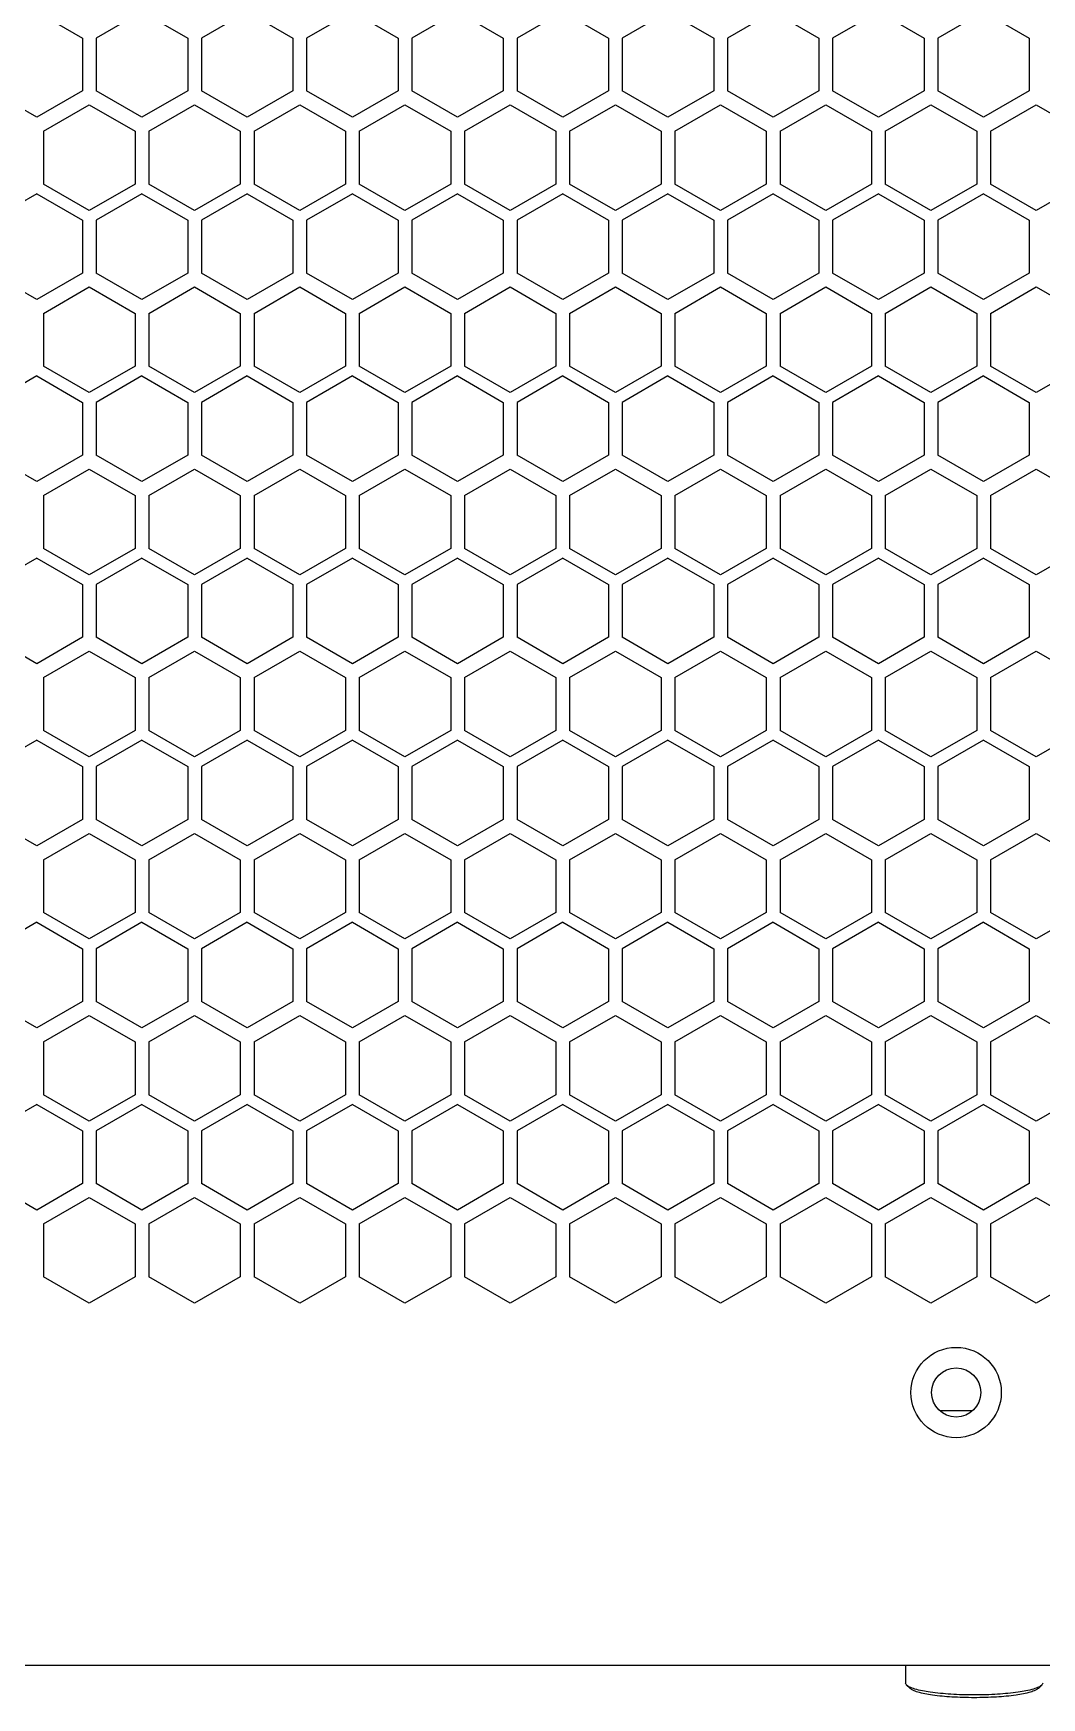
# Model space of a CAD drawing. Extents: x 61367 to 140945, y -1257 to 25588.
# Drawn here: x 94466 to 94554.2, y 15803.3 to 15948.9 of the extents above; entities that cross this region are included whole.
import ezdxf

# ---------------------------------------------------------------- set-up
doc = ezdxf.new("R2010")
doc.units = 0
doc.header["$MEASUREMENT"] = 0
doc.layers.get('0').update_dxf_attribs({"linetype": 'CONTINUOUS'})
for name, color, linetype in [('4215-0411-4-1_0', 7, 'CONTINUOUS'), ('4215-0412-2-1_0', 7, 'CONTINUOUS'), ('SONGBUTUO-M4-8_0', 7, 'CONTINUOUS')]:
    doc.layers.add(name, color=color, linetype=linetype)

# ---------------------------------------------------------------- blocks, each defined once
blk = doc.blocks.new('RYHTHYT')
at = {"layer": '4215-0411-4-1_0', "color": 7, "linetype": 'Continuous'}
blk.add_line((-33026.25, -67865.24), (-33029.07, -67865.24), dxfattribs=at)
at = {"layer": '4215-0412-2-1_0', "color": 7, "linetype": 'Continuous'}
for p, q in [((-33108.06, -67742.85), (-33104.06, -67745.16)), ((-33098.86, -67742.85), (-33102.86, -67745.16)), ((-33098.86, -67742.85), (-33094.86, -67745.16)), ((-33089.66, -67742.85), (-33093.66, -67745.16)), ((-33089.66, -67742.85), (-33085.66, -67745.16)), ((-33080.46, -67742.85), (-33084.46, -67745.16)), ((-33080.46, -67742.85), (-33076.46, -67745.16)), ((-33071.26, -67742.85), (-33075.26, -67745.16)), ((-33071.26, -67742.85), (-33067.26, -67745.16)), ((-33062.06, -67742.85), (-33066.06, -67745.16)), ((-33062.06, -67742.85), (-33058.06, -67745.16)), ((-33052.86, -67742.85), (-33056.86, -67745.16)), ((-33052.86, -67742.85), (-33048.86, -67745.16)), ((-33043.66, -67742.85), (-33047.66, -67745.16)), ((-33043.66, -67742.85), (-33039.66, -67745.16)), ((-33034.46, -67742.85), (-33038.46, -67745.16)), ((-33034.46, -67742.85), (-33030.46, -67745.16)), ((-33025.26, -67742.85), (-33029.26, -67745.16)), ((-33025.26, -67742.85), (-33021.26, -67745.16)), ((-33104.06, -67745.16), (-33104.06, -67749.78)), ((-33102.86, -67745.16), (-33102.86, -67749.78)), ((-33094.86, -67745.16), (-33094.86, -67749.78)), ((-33093.66, -67745.16), (-33093.66, -67749.78)), ((-33085.66, -67745.16), (-33085.66, -67749.78)), ((-33084.46, -67745.16), (-33084.46, -67749.78)), ((-33076.46, -67745.16), (-33076.46, -67749.78)), ((-33075.26, -67745.16), (-33075.26, -67749.78)), ((-33067.26, -67745.16), (-33067.26, -67749.78)), ((-33066.06, -67745.16), (-33066.06, -67749.78)), ((-33058.06, -67745.16), (-33058.06, -67749.78)), ((-33056.86, -67745.16), (-33056.86, -67749.78)), ((-33048.86, -67745.16), (-33048.86, -67749.78)), ((-33047.66, -67745.16), (-33047.66, -67749.78)), ((-33039.66, -67745.16), (-33039.66, -67749.78)), ((-33038.46, -67745.16), (-33038.46, -67749.78)), ((-33030.46, -67745.16), (-33030.46, -67749.78)), ((-33029.26, -67745.16), (-33029.26, -67749.78)), ((-33021.26, -67745.16), (-33021.26, -67749.78)), ((-33108.06, -67752.09), (-33112.06, -67749.78)), ((-33104.06, -67749.78), (-33108.06, -67752.09)), ((-33098.86, -67752.09), (-33102.86, -67749.78)), ((-33094.86, -67749.78), (-33098.86, -67752.09)), ((-33089.66, -67752.09), (-33093.66, -67749.78)), ((-33085.66, -67749.78), (-33089.66, -67752.09)), ((-33080.46, -67752.09), (-33084.46, -67749.78)), ((-33076.46, -67749.78), (-33080.46, -67752.09)), ((-33071.26, -67752.09), (-33075.26, -67749.78)), ((-33067.26, -67749.78), (-33071.26, -67752.09)), ((-33062.06, -67752.09), (-33066.06, -67749.78)), ((-33058.06, -67749.78), (-33062.06, -67752.09)), ((-33052.86, -67752.09), (-33056.86, -67749.78)), ((-33048.86, -67749.78), (-33052.86, -67752.09)), ((-33043.66, -67752.09), (-33047.66, -67749.78)), ((-33039.66, -67749.78), (-33043.66, -67752.09)), ((-33034.46, -67752.09), (-33038.46, -67749.78)), ((-33030.46, -67749.78), (-33034.46, -67752.09)), ((-33025.26, -67752.09), (-33029.26, -67749.78)), ((-33021.26, -67749.78), (-33025.26, -67752.09)), ((-33107.46, -67753.31), (-33103.46, -67751)), ((-33103.46, -67751), (-33099.46, -67753.31)), ((-33098.26, -67753.31), (-33094.26, -67751)), ((-33094.26, -67751), (-33090.26, -67753.31)), ((-33089.06, -67753.31), (-33085.06, -67751)), ((-33085.06, -67751), (-33081.06, -67753.31)), ((-33079.86, -67753.31), (-33075.86, -67751)), ((-33075.86, -67751), (-33071.86, -67753.31)), ((-33070.66, -67753.31), (-33066.66, -67751)), ((-33066.66, -67751), (-33062.66, -67753.31)), ((-33061.46, -67753.31), (-33057.46, -67751)), ((-33057.46, -67751), (-33053.46, -67753.31)), ((-33052.26, -67753.31), (-33048.26, -67751)), ((-33048.26, -67751), (-33044.26, -67753.31)), ((-33043.06, -67753.31), (-33039.06, -67751)), ((-33039.06, -67751), (-33035.06, -67753.31)), ((-33033.86, -67753.31), (-33029.86, -67751)), ((-33029.86, -67751), (-33025.86, -67753.31)), ((-33024.66, -67753.31), (-33020.66, -67751)), ((-33020.66, -67751), (-33016.66, -67753.31)), ((-33107.46, -67753.31), (-33107.46, -67757.93)), ((-33099.46, -67753.31), (-33099.46, -67757.93)), ((-33098.26, -67753.31), (-33098.26, -67757.93)), ((-33090.26, -67753.31), (-33090.26, -67757.93)), ((-33089.06, -67753.31), (-33089.06, -67757.93)), ((-33081.06, -67753.31), (-33081.06, -67757.93)), ((-33079.86, -67753.31), (-33079.86, -67757.93)), ((-33071.86, -67753.31), (-33071.86, -67757.93)), ((-33070.66, -67753.31), (-33070.66, -67757.93)), ((-33062.66, -67753.31), (-33062.66, -67757.93)), ((-33061.46, -67753.31), (-33061.46, -67757.93)), ((-33053.46, -67753.31), (-33053.46, -67757.93)), ((-33052.26, -67753.31), (-33052.26, -67757.93)), ((-33044.26, -67753.31), (-33044.26, -67757.93)), ((-33043.06, -67753.31), (-33043.06, -67757.93)), ((-33035.06, -67753.31), (-33035.06, -67757.93)), ((-33033.86, -67753.31), (-33033.86, -67757.93)), ((-33025.86, -67753.31), (-33025.86, -67757.93)), ((-33024.66, -67753.31), (-33024.66, -67757.93)), ((-33103.46, -67760.24), (-33107.46, -67757.93)), ((-33099.46, -67757.93), (-33103.46, -67760.24)), ((-33094.26, -67760.24), (-33098.26, -67757.93)), ((-33090.26, -67757.93), (-33094.26, -67760.24)), ((-33085.06, -67760.24), (-33089.06, -67757.93)), ((-33081.06, -67757.93), (-33085.06, -67760.24)), ((-33075.86, -67760.24), (-33079.86, -67757.93)), ((-33071.86, -67757.93), (-33075.86, -67760.24)), ((-33066.66, -67760.24), (-33070.66, -67757.93)), ((-33062.66, -67757.93), (-33066.66, -67760.24)), ((-33057.46, -67760.24), (-33061.46, -67757.93)), ((-33053.46, -67757.93), (-33057.46, -67760.24)), ((-33048.26, -67760.24), (-33052.26, -67757.93)), ((-33044.26, -67757.93), (-33048.26, -67760.24)), ((-33039.06, -67760.24), (-33043.06, -67757.93)), ((-33035.06, -67757.93), (-33039.06, -67760.24)), ((-33029.86, -67760.24), (-33033.86, -67757.93)), ((-33025.86, -67757.93), (-33029.86, -67760.24)), ((-33020.66, -67760.24), (-33024.66, -67757.93)), ((-33016.66, -67757.93), (-33020.66, -67760.24)), ((-33108.06, -67758.78), (-33112.06, -67761.09)), ((-33108.06, -67758.78), (-33104.06, -67761.09)), ((-33098.86, -67758.78), (-33102.86, -67761.09)), ((-33098.86, -67758.78), (-33094.86, -67761.09)), ((-33089.66, -67758.78), (-33093.66, -67761.09)), ((-33089.66, -67758.78), (-33085.66, -67761.09)), ((-33080.46, -67758.78), (-33084.46, -67761.09)), ((-33080.46, -67758.78), (-33076.46, -67761.09)), ((-33071.26, -67758.78), (-33075.26, -67761.09)), ((-33071.26, -67758.78), (-33067.26, -67761.09)), ((-33062.06, -67758.78), (-33066.06, -67761.09)), ((-33062.06, -67758.78), (-33058.06, -67761.09)), ((-33052.86, -67758.78), (-33056.86, -67761.09)), ((-33052.86, -67758.78), (-33048.86, -67761.09)), ((-33043.66, -67758.78), (-33047.66, -67761.09)), ((-33043.66, -67758.78), (-33039.66, -67761.09)), ((-33034.46, -67758.78), (-33038.46, -67761.09)), ((-33034.46, -67758.78), (-33030.46, -67761.09)), ((-33025.26, -67758.78), (-33029.26, -67761.09)), ((-33025.26, -67758.78), (-33021.26, -67761.09)), ((-33104.06, -67761.09), (-33104.06, -67765.71)), ((-33102.86, -67761.09), (-33102.86, -67765.71)), ((-33094.86, -67761.09), (-33094.86, -67765.71)), ((-33093.66, -67761.09), (-33093.66, -67765.71)), ((-33085.66, -67761.09), (-33085.66, -67765.71)), ((-33084.46, -67761.09), (-33084.46, -67765.71)), ((-33076.46, -67761.09), (-33076.46, -67765.71)), ((-33075.26, -67761.09), (-33075.26, -67765.71)), ((-33067.26, -67761.09), (-33067.26, -67765.71)), ((-33066.06, -67761.09), (-33066.06, -67765.71)), ((-33058.06, -67761.09), (-33058.06, -67765.71)), ((-33056.86, -67761.09), (-33056.86, -67765.71)), ((-33048.86, -67761.09), (-33048.86, -67765.71)), ((-33047.66, -67761.09), (-33047.66, -67765.71)), ((-33039.66, -67761.09), (-33039.66, -67765.71)), ((-33038.46, -67761.09), (-33038.46, -67765.71)), ((-33030.46, -67761.09), (-33030.46, -67765.71)), ((-33029.26, -67761.09), (-33029.26, -67765.71)), ((-33021.26, -67761.09), (-33021.26, -67765.71)), ((-33108.06, -67768.02), (-33112.06, -67765.71)), ((-33104.06, -67765.71), (-33108.06, -67768.02)), ((-33098.86, -67768.02), (-33102.86, -67765.71)), ((-33094.86, -67765.71), (-33098.86, -67768.02)), ((-33089.66, -67768.02), (-33093.66, -67765.71)), ((-33085.66, -67765.71), (-33089.66, -67768.02)), ((-33080.46, -67768.02), (-33084.46, -67765.71)), ((-33076.46, -67765.71), (-33080.46, -67768.02)), ((-33071.26, -67768.02), (-33075.26, -67765.71)), ((-33067.26, -67765.71), (-33071.26, -67768.02)), ((-33062.06, -67768.02), (-33066.06, -67765.71)), ((-33058.06, -67765.71), (-33062.06, -67768.02)), ((-33052.86, -67768.02), (-33056.86, -67765.71)), ((-33048.86, -67765.71), (-33052.86, -67768.02)), ((-33043.66, -67768.02), (-33047.66, -67765.71)), ((-33039.66, -67765.71), (-33043.66, -67768.02)), ((-33034.46, -67768.02), (-33038.46, -67765.71)), ((-33030.46, -67765.71), (-33034.46, -67768.02)), ((-33025.26, -67768.02), (-33029.26, -67765.71)), ((-33021.26, -67765.71), (-33025.26, -67768.02)), ((-33107.46, -67769.24), (-33103.46, -67766.93)), ((-33103.46, -67766.93), (-33099.46, -67769.24)), ((-33098.26, -67769.24), (-33094.26, -67766.93)), ((-33094.26, -67766.93), (-33090.26, -67769.24)), ((-33089.06, -67769.24), (-33085.06, -67766.93)), ((-33085.06, -67766.93), (-33081.06, -67769.24)), ((-33079.86, -67769.24), (-33075.86, -67766.93)), ((-33075.86, -67766.93), (-33071.86, -67769.24)), ((-33070.66, -67769.24), (-33066.66, -67766.93)), ((-33066.66, -67766.93), (-33062.66, -67769.24)), ((-33061.46, -67769.24), (-33057.46, -67766.93)), ((-33057.46, -67766.93), (-33053.46, -67769.24)), ((-33052.26, -67769.24), (-33048.26, -67766.93)), ((-33048.26, -67766.93), (-33044.26, -67769.24)), ((-33043.06, -67769.24), (-33039.06, -67766.93)), ((-33039.06, -67766.93), (-33035.06, -67769.24)), ((-33033.86, -67769.24), (-33029.86, -67766.93)), ((-33029.86, -67766.93), (-33025.86, -67769.24)), ((-33024.66, -67769.24), (-33020.66, -67766.93)), ((-33020.66, -67766.93), (-33016.66, -67769.24)), ((-33107.46, -67769.24), (-33107.46, -67773.86)), ((-33099.46, -67769.24), (-33099.46, -67773.86)), ((-33098.26, -67769.24), (-33098.26, -67773.86)), ((-33090.26, -67769.24), (-33090.26, -67773.86)), ((-33089.06, -67769.24), (-33089.06, -67773.86)), ((-33081.06, -67769.24), (-33081.06, -67773.86)), ((-33079.86, -67769.24), (-33079.86, -67773.86)), ((-33071.86, -67769.24), (-33071.86, -67773.86)), ((-33070.66, -67769.24), (-33070.66, -67773.86)), ((-33062.66, -67769.24), (-33062.66, -67773.86)), ((-33061.46, -67769.24), (-33061.46, -67773.86)), ((-33053.46, -67769.24), (-33053.46, -67773.86)), ((-33052.26, -67769.24), (-33052.26, -67773.86)), ((-33044.26, -67769.24), (-33044.26, -67773.86)), ((-33043.06, -67769.24), (-33043.06, -67773.86)), ((-33035.06, -67769.24), (-33035.06, -67773.86)), ((-33033.86, -67769.24), (-33033.86, -67773.86)), ((-33025.86, -67769.24), (-33025.86, -67773.86)), ((-33024.66, -67769.24), (-33024.66, -67773.86)), ((-33103.46, -67776.17), (-33107.46, -67773.86)), ((-33099.46, -67773.86), (-33103.46, -67776.17)), ((-33094.26, -67776.17), (-33098.26, -67773.86)), ((-33090.26, -67773.86), (-33094.26, -67776.17)), ((-33085.06, -67776.17), (-33089.06, -67773.86)), ((-33081.06, -67773.86), (-33085.06, -67776.17)), ((-33075.86, -67776.17), (-33079.86, -67773.86)), ((-33071.86, -67773.86), (-33075.86, -67776.17)), ((-33066.66, -67776.17), (-33070.66, -67773.86)), ((-33062.66, -67773.86), (-33066.66, -67776.17)), ((-33057.46, -67776.17), (-33061.46, -67773.86)), ((-33053.46, -67773.86), (-33057.46, -67776.17)), ((-33048.26, -67776.17), (-33052.26, -67773.86)), ((-33044.26, -67773.86), (-33048.26, -67776.17)), ((-33039.06, -67776.17), (-33043.06, -67773.86)), ((-33035.06, -67773.86), (-33039.06, -67776.17)), ((-33029.86, -67776.17), (-33033.86, -67773.86)), ((-33025.86, -67773.86), (-33029.86, -67776.17)), ((-33020.66, -67776.17), (-33024.66, -67773.86)), ((-33016.66, -67773.86), (-33020.66, -67776.17)), ((-33108.06, -67774.71), (-33112.06, -67777.02)), ((-33108.06, -67774.71), (-33104.06, -67777.02)), ((-33098.86, -67774.71), (-33102.86, -67777.02)), ((-33098.86, -67774.71), (-33094.86, -67777.02)), ((-33089.66, -67774.71), (-33093.66, -67777.02)), ((-33089.66, -67774.71), (-33085.66, -67777.02)), ((-33080.46, -67774.71), (-33084.46, -67777.02)), ((-33080.46, -67774.71), (-33076.46, -67777.02)), ((-33071.26, -67774.71), (-33075.26, -67777.02)), ((-33071.26, -67774.71), (-33067.26, -67777.02)), ((-33062.06, -67774.71), (-33066.06, -67777.02)), ((-33062.06, -67774.71), (-33058.06, -67777.02)), ((-33052.86, -67774.71), (-33056.86, -67777.02)), ((-33052.86, -67774.71), (-33048.86, -67777.02)), ((-33043.66, -67774.71), (-33047.66, -67777.02)), ((-33043.66, -67774.71), (-33039.66, -67777.02)), ((-33034.46, -67774.71), (-33038.46, -67777.02)), ((-33034.46, -67774.71), (-33030.46, -67777.02)), ((-33025.26, -67774.71), (-33029.26, -67777.02)), ((-33025.26, -67774.71), (-33021.26, -67777.02)), ((-33104.06, -67777.02), (-33104.06, -67781.64)), ((-33102.86, -67777.02), (-33102.86, -67781.64)), ((-33094.86, -67777.02), (-33094.86, -67781.64)), ((-33093.66, -67777.02), (-33093.66, -67781.64)), ((-33085.66, -67777.02), (-33085.66, -67781.64)), ((-33084.46, -67777.02), (-33084.46, -67781.64)), ((-33076.46, -67777.02), (-33076.46, -67781.64)), ((-33075.26, -67777.02), (-33075.26, -67781.64)), ((-33067.26, -67777.02), (-33067.26, -67781.64)), ((-33066.06, -67777.02), (-33066.06, -67781.64)), ((-33058.06, -67777.02), (-33058.06, -67781.64)), ((-33056.86, -67777.02), (-33056.86, -67781.64)), ((-33048.86, -67777.02), (-33048.86, -67781.64)), ((-33047.66, -67777.02), (-33047.66, -67781.64)), ((-33039.66, -67777.02), (-33039.66, -67781.64)), ((-33038.46, -67777.02), (-33038.46, -67781.64)), ((-33030.46, -67777.02), (-33030.46, -67781.64)), ((-33029.26, -67777.02), (-33029.26, -67781.64)), ((-33021.26, -67777.02), (-33021.26, -67781.64)), ((-33108.06, -67783.95), (-33112.06, -67781.64)), ((-33104.06, -67781.64), (-33108.06, -67783.95)), ((-33098.86, -67783.95), (-33102.86, -67781.64)), ((-33094.86, -67781.64), (-33098.86, -67783.95)), ((-33089.66, -67783.95), (-33093.66, -67781.64)), ((-33085.66, -67781.64), (-33089.66, -67783.95)), ((-33080.46, -67783.95), (-33084.46, -67781.64)), ((-33076.46, -67781.64), (-33080.46, -67783.95)), ((-33071.26, -67783.95), (-33075.26, -67781.64)), ((-33067.26, -67781.64), (-33071.26, -67783.95)), ((-33062.06, -67783.95), (-33066.06, -67781.64)), ((-33058.06, -67781.64), (-33062.06, -67783.95)), ((-33052.86, -67783.95), (-33056.86, -67781.64)), ((-33048.86, -67781.64), (-33052.86, -67783.95)), ((-33043.66, -67783.95), (-33047.66, -67781.64)), ((-33039.66, -67781.64), (-33043.66, -67783.95)), ((-33034.46, -67783.95), (-33038.46, -67781.64)), ((-33030.46, -67781.64), (-33034.46, -67783.95)), ((-33025.26, -67783.95), (-33029.26, -67781.64)), ((-33021.26, -67781.64), (-33025.26, -67783.95)), ((-33107.46, -67785.17), (-33103.46, -67782.86)), ((-33103.46, -67782.86), (-33099.46, -67785.17)), ((-33098.26, -67785.17), (-33094.26, -67782.86)), ((-33094.26, -67782.86), (-33090.26, -67785.17)), ((-33089.06, -67785.17), (-33085.06, -67782.86)), ((-33085.06, -67782.86), (-33081.06, -67785.17)), ((-33079.86, -67785.17), (-33075.86, -67782.86)), ((-33075.86, -67782.86), (-33071.86, -67785.17)), ((-33070.66, -67785.17), (-33066.66, -67782.86)), ((-33066.66, -67782.86), (-33062.66, -67785.17)), ((-33061.46, -67785.17), (-33057.46, -67782.86)), ((-33057.46, -67782.86), (-33053.46, -67785.17)), ((-33052.26, -67785.17), (-33048.26, -67782.86)), ((-33048.26, -67782.86), (-33044.26, -67785.17)), ((-33043.06, -67785.17), (-33039.06, -67782.86)), ((-33039.06, -67782.86), (-33035.06, -67785.17)), ((-33033.86, -67785.17), (-33029.86, -67782.86)), ((-33029.86, -67782.86), (-33025.86, -67785.17)), ((-33024.66, -67785.17), (-33020.66, -67782.86)), ((-33020.66, -67782.86), (-33016.66, -67785.17)), ((-33107.46, -67785.17), (-33107.46, -67789.79)), ((-33099.46, -67785.17), (-33099.46, -67789.79)), ((-33098.26, -67785.17), (-33098.26, -67789.79)), ((-33090.26, -67785.17), (-33090.26, -67789.79)), ((-33089.06, -67785.17), (-33089.06, -67789.79)), ((-33081.06, -67785.17), (-33081.06, -67789.79)), ((-33079.86, -67785.17), (-33079.86, -67789.79)), ((-33071.86, -67785.17), (-33071.86, -67789.79)), ((-33070.66, -67785.17), (-33070.66, -67789.79)), ((-33062.66, -67785.17), (-33062.66, -67789.79)), ((-33061.46, -67785.17), (-33061.46, -67789.79)), ((-33053.46, -67785.17), (-33053.46, -67789.79)), ((-33052.26, -67785.17), (-33052.26, -67789.79)), ((-33044.26, -67785.17), (-33044.26, -67789.79)), ((-33043.06, -67785.17), (-33043.06, -67789.79)), ((-33035.06, -67785.17), (-33035.06, -67789.79)), ((-33033.86, -67785.17), (-33033.86, -67789.79)), ((-33025.86, -67785.17), (-33025.86, -67789.79)), ((-33024.66, -67785.17), (-33024.66, -67789.79)), ((-33108.06, -67790.64), (-33112.06, -67792.95)), ((-33108.06, -67790.64), (-33104.06, -67792.95)), ((-33103.46, -67792.1), (-33107.46, -67789.79)), ((-33099.46, -67789.79), (-33103.46, -67792.1)), ((-33098.86, -67790.64), (-33102.86, -67792.95)), ((-33098.86, -67790.64), (-33094.86, -67792.95)), ((-33094.26, -67792.1), (-33098.26, -67789.79)), ((-33090.26, -67789.79), (-33094.26, -67792.1)), ((-33089.66, -67790.64), (-33093.66, -67792.95)), ((-33089.66, -67790.64), (-33085.66, -67792.95)), ((-33085.06, -67792.1), (-33089.06, -67789.79)), ((-33081.06, -67789.79), (-33085.06, -67792.1)), ((-33080.46, -67790.64), (-33084.46, -67792.95)), ((-33080.46, -67790.64), (-33076.46, -67792.95)), ((-33075.86, -67792.1), (-33079.86, -67789.79)), ((-33071.86, -67789.79), (-33075.86, -67792.1)), ((-33071.26, -67790.64), (-33075.26, -67792.95)), ((-33071.26, -67790.64), (-33067.26, -67792.95)), ((-33066.66, -67792.1), (-33070.66, -67789.79)), ((-33062.66, -67789.79), (-33066.66, -67792.1)), ((-33062.06, -67790.64), (-33066.06, -67792.95)), ((-33062.06, -67790.64), (-33058.06, -67792.95)), ((-33057.46, -67792.1), (-33061.46, -67789.79)), ((-33053.46, -67789.79), (-33057.46, -67792.1)), ((-33052.86, -67790.64), (-33056.86, -67792.95)), ((-33052.86, -67790.64), (-33048.86, -67792.95)), ((-33048.26, -67792.1), (-33052.26, -67789.79)), ((-33044.26, -67789.79), (-33048.26, -67792.1)), ((-33043.66, -67790.64), (-33047.66, -67792.95)), ((-33043.66, -67790.64), (-33039.66, -67792.95)), ((-33039.06, -67792.1), (-33043.06, -67789.79)), ((-33035.06, -67789.79), (-33039.06, -67792.1)), ((-33034.46, -67790.64), (-33038.46, -67792.95)), ((-33034.46, -67790.64), (-33030.46, -67792.95)), ((-33029.86, -67792.1), (-33033.86, -67789.79)), ((-33025.86, -67789.79), (-33029.86, -67792.1)), ((-33025.26, -67790.64), (-33029.26, -67792.95)), ((-33025.26, -67790.64), (-33021.26, -67792.95)), ((-33020.66, -67792.1), (-33024.66, -67789.79)), ((-33016.66, -67789.79), (-33020.66, -67792.1)), ((-33104.06, -67792.95), (-33104.06, -67797.57)), ((-33102.86, -67792.95), (-33102.86, -67797.57)), ((-33094.86, -67792.95), (-33094.86, -67797.57)), ((-33093.66, -67792.95), (-33093.66, -67797.57)), ((-33085.66, -67792.95), (-33085.66, -67797.57)), ((-33084.46, -67792.95), (-33084.46, -67797.57)), ((-33076.46, -67792.95), (-33076.46, -67797.57)), ((-33075.26, -67792.95), (-33075.26, -67797.57)), ((-33067.26, -67792.95), (-33067.26, -67797.57)), ((-33066.06, -67792.95), (-33066.06, -67797.57)), ((-33058.06, -67792.95), (-33058.06, -67797.57)), ((-33056.86, -67792.95), (-33056.86, -67797.57)), ((-33048.86, -67792.95), (-33048.86, -67797.57)), ((-33047.66, -67792.95), (-33047.66, -67797.57)), ((-33039.66, -67792.95), (-33039.66, -67797.57)), ((-33038.46, -67792.95), (-33038.46, -67797.57)), ((-33030.46, -67792.95), (-33030.46, -67797.57)), ((-33029.26, -67792.95), (-33029.26, -67797.57)), ((-33021.26, -67792.95), (-33021.26, -67797.57)), ((-33108.06, -67799.88), (-33112.06, -67797.57)), ((-33104.06, -67797.57), (-33108.06, -67799.88)), ((-33098.86, -67799.88), (-33102.86, -67797.57)), ((-33094.86, -67797.57), (-33098.86, -67799.88)), ((-33089.66, -67799.88), (-33093.66, -67797.57)), ((-33085.66, -67797.57), (-33089.66, -67799.88)), ((-33080.46, -67799.88), (-33084.46, -67797.57)), ((-33076.46, -67797.57), (-33080.46, -67799.88)), ((-33071.26, -67799.88), (-33075.26, -67797.57)), ((-33067.26, -67797.57), (-33071.26, -67799.88)), ((-33062.06, -67799.88), (-33066.06, -67797.57)), ((-33058.06, -67797.57), (-33062.06, -67799.88)), ((-33052.86, -67799.88), (-33056.86, -67797.57)), ((-33048.86, -67797.57), (-33052.86, -67799.88)), ((-33043.66, -67799.88), (-33047.66, -67797.57)), ((-33039.66, -67797.57), (-33043.66, -67799.88)), ((-33034.46, -67799.88), (-33038.46, -67797.57)), ((-33030.46, -67797.57), (-33034.46, -67799.88)), ((-33025.26, -67799.88), (-33029.26, -67797.57)), ((-33021.26, -67797.57), (-33025.26, -67799.88)), ((-33107.46, -67801.1), (-33103.46, -67798.79)), ((-33103.46, -67798.79), (-33099.46, -67801.1)), ((-33098.26, -67801.1), (-33094.26, -67798.79)), ((-33094.26, -67798.79), (-33090.26, -67801.1)), ((-33089.06, -67801.1), (-33085.06, -67798.79)), ((-33085.06, -67798.79), (-33081.06, -67801.1)), ((-33079.86, -67801.1), (-33075.86, -67798.79)), ((-33075.86, -67798.79), (-33071.86, -67801.1)), ((-33070.66, -67801.1), (-33066.66, -67798.79)), ((-33066.66, -67798.79), (-33062.66, -67801.1)), ((-33061.46, -67801.1), (-33057.46, -67798.79)), ((-33057.46, -67798.79), (-33053.46, -67801.1)), ((-33052.26, -67801.1), (-33048.26, -67798.79)), ((-33048.26, -67798.79), (-33044.26, -67801.1)), ((-33043.06, -67801.1), (-33039.06, -67798.79)), ((-33039.06, -67798.79), (-33035.06, -67801.1)), ((-33033.86, -67801.1), (-33029.86, -67798.79)), ((-33029.86, -67798.79), (-33025.86, -67801.1)), ((-33024.66, -67801.1), (-33020.66, -67798.79)), ((-33020.66, -67798.79), (-33016.66, -67801.1)), ((-33107.46, -67801.1), (-33107.46, -67805.72)), ((-33099.46, -67801.1), (-33099.46, -67805.72)), ((-33098.26, -67801.1), (-33098.26, -67805.72)), ((-33090.26, -67801.1), (-33090.26, -67805.72)), ((-33089.06, -67801.1), (-33089.06, -67805.72)), ((-33081.06, -67801.1), (-33081.06, -67805.72)), ((-33079.86, -67801.1), (-33079.86, -67805.72)), ((-33071.86, -67801.1), (-33071.86, -67805.72)), ((-33070.66, -67801.1), (-33070.66, -67805.72)), ((-33062.66, -67801.1), (-33062.66, -67805.72)), ((-33061.46, -67801.1), (-33061.46, -67805.72)), ((-33053.46, -67801.1), (-33053.46, -67805.72)), ((-33052.26, -67801.1), (-33052.26, -67805.72)), ((-33044.26, -67801.1), (-33044.26, -67805.72)), ((-33043.06, -67801.1), (-33043.06, -67805.72)), ((-33035.06, -67801.1), (-33035.06, -67805.72)), ((-33033.86, -67801.1), (-33033.86, -67805.72)), ((-33025.86, -67801.1), (-33025.86, -67805.72)), ((-33024.66, -67801.1), (-33024.66, -67805.72)), ((-33108.06, -67806.57), (-33112.06, -67808.88)), ((-33108.06, -67806.57), (-33104.06, -67808.88)), ((-33103.46, -67808.03), (-33107.46, -67805.72)), ((-33099.46, -67805.72), (-33103.46, -67808.03)), ((-33098.86, -67806.57), (-33102.86, -67808.88)), ((-33098.86, -67806.57), (-33094.86, -67808.88)), ((-33094.26, -67808.03), (-33098.26, -67805.72)), ((-33090.26, -67805.72), (-33094.26, -67808.03)), ((-33089.66, -67806.57), (-33093.66, -67808.88)), ((-33089.66, -67806.57), (-33085.66, -67808.88)), ((-33085.06, -67808.03), (-33089.06, -67805.72)), ((-33081.06, -67805.72), (-33085.06, -67808.03)), ((-33080.46, -67806.57), (-33084.46, -67808.88)), ((-33080.46, -67806.57), (-33076.46, -67808.88)), ((-33075.86, -67808.03), (-33079.86, -67805.72)), ((-33071.86, -67805.72), (-33075.86, -67808.03)), ((-33071.26, -67806.57), (-33075.26, -67808.88)), ((-33071.26, -67806.57), (-33067.26, -67808.88)), ((-33066.66, -67808.03), (-33070.66, -67805.72)), ((-33062.66, -67805.72), (-33066.66, -67808.03)), ((-33062.06, -67806.57), (-33066.06, -67808.88)), ((-33062.06, -67806.57), (-33058.06, -67808.88)), ((-33057.46, -67808.03), (-33061.46, -67805.72)), ((-33053.46, -67805.72), (-33057.46, -67808.03)), ((-33052.86, -67806.57), (-33056.86, -67808.88)), ((-33052.86, -67806.57), (-33048.86, -67808.88)), ((-33048.26, -67808.03), (-33052.26, -67805.72)), ((-33044.26, -67805.72), (-33048.26, -67808.03)), ((-33043.66, -67806.57), (-33047.66, -67808.88)), ((-33043.66, -67806.57), (-33039.66, -67808.88)), ((-33039.06, -67808.03), (-33043.06, -67805.72)), ((-33035.06, -67805.72), (-33039.06, -67808.03)), ((-33034.46, -67806.57), (-33038.46, -67808.88)), ((-33034.46, -67806.57), (-33030.46, -67808.88)), ((-33029.86, -67808.03), (-33033.86, -67805.72)), ((-33025.86, -67805.72), (-33029.86, -67808.03)), ((-33025.26, -67806.57), (-33029.26, -67808.88)), ((-33025.26, -67806.57), (-33021.26, -67808.88)), ((-33020.66, -67808.03), (-33024.66, -67805.72)), ((-33016.66, -67805.72), (-33020.66, -67808.03)), ((-33104.06, -67808.88), (-33104.06, -67813.5)), ((-33102.86, -67808.88), (-33102.86, -67813.5)), ((-33094.86, -67808.88), (-33094.86, -67813.5)), ((-33093.66, -67808.88), (-33093.66, -67813.5)), ((-33085.66, -67808.88), (-33085.66, -67813.5)), ((-33084.46, -67808.88), (-33084.46, -67813.5)), ((-33076.46, -67808.88), (-33076.46, -67813.5)), ((-33075.26, -67808.88), (-33075.26, -67813.5)), ((-33067.26, -67808.88), (-33067.26, -67813.5)), ((-33066.06, -67808.88), (-33066.06, -67813.5)), ((-33058.06, -67808.88), (-33058.06, -67813.5)), ((-33056.86, -67808.88), (-33056.86, -67813.5)), ((-33048.86, -67808.88), (-33048.86, -67813.5)), ((-33047.66, -67808.88), (-33047.66, -67813.5)), ((-33039.66, -67808.88), (-33039.66, -67813.5)), ((-33038.46, -67808.88), (-33038.46, -67813.5)), ((-33030.46, -67808.88), (-33030.46, -67813.5)), ((-33029.26, -67808.88), (-33029.26, -67813.5)), ((-33021.26, -67808.88), (-33021.26, -67813.5)), ((-33108.06, -67815.81), (-33112.06, -67813.5)), ((-33104.06, -67813.5), (-33108.06, -67815.81)), ((-33098.86, -67815.81), (-33102.86, -67813.5)), ((-33094.86, -67813.5), (-33098.86, -67815.81)), ((-33089.66, -67815.81), (-33093.66, -67813.5)), ((-33085.66, -67813.5), (-33089.66, -67815.81)), ((-33080.46, -67815.81), (-33084.46, -67813.5)), ((-33076.46, -67813.5), (-33080.46, -67815.81)), ((-33071.26, -67815.81), (-33075.26, -67813.5)), ((-33067.26, -67813.5), (-33071.26, -67815.81)), ((-33062.06, -67815.81), (-33066.06, -67813.5)), ((-33058.06, -67813.5), (-33062.06, -67815.81)), ((-33052.86, -67815.81), (-33056.86, -67813.5)), ((-33048.86, -67813.5), (-33052.86, -67815.81)), ((-33043.66, -67815.81), (-33047.66, -67813.5)), ((-33039.66, -67813.5), (-33043.66, -67815.81)), ((-33034.46, -67815.81), (-33038.46, -67813.5)), ((-33030.46, -67813.5), (-33034.46, -67815.81)), ((-33025.26, -67815.81), (-33029.26, -67813.5)), ((-33021.26, -67813.5), (-33025.26, -67815.81)), ((-33107.46, -67817.03), (-33103.46, -67814.72)), ((-33103.46, -67814.72), (-33099.46, -67817.03)), ((-33098.26, -67817.03), (-33094.26, -67814.72)), ((-33094.26, -67814.72), (-33090.26, -67817.03)), ((-33089.06, -67817.03), (-33085.06, -67814.72)), ((-33085.06, -67814.72), (-33081.06, -67817.03)), ((-33079.86, -67817.03), (-33075.86, -67814.72)), ((-33075.86, -67814.72), (-33071.86, -67817.03)), ((-33070.66, -67817.03), (-33066.66, -67814.72)), ((-33066.66, -67814.72), (-33062.66, -67817.03)), ((-33061.46, -67817.03), (-33057.46, -67814.72)), ((-33057.46, -67814.72), (-33053.46, -67817.03)), ((-33052.26, -67817.03), (-33048.26, -67814.72)), ((-33048.26, -67814.72), (-33044.26, -67817.03)), ((-33043.06, -67817.03), (-33039.06, -67814.72)), ((-33039.06, -67814.72), (-33035.06, -67817.03)), ((-33033.86, -67817.03), (-33029.86, -67814.72)), ((-33029.86, -67814.72), (-33025.86, -67817.03)), ((-33024.66, -67817.03), (-33020.66, -67814.72)), ((-33020.66, -67814.72), (-33016.66, -67817.03)), ((-33107.46, -67817.03), (-33107.46, -67821.65)), ((-33099.46, -67817.03), (-33099.46, -67821.65)), ((-33098.26, -67817.03), (-33098.26, -67821.65)), ((-33090.26, -67817.03), (-33090.26, -67821.65)), ((-33089.06, -67817.03), (-33089.06, -67821.65)), ((-33081.06, -67817.03), (-33081.06, -67821.65)), ((-33079.86, -67817.03), (-33079.86, -67821.65)), ((-33071.86, -67817.03), (-33071.86, -67821.65)), ((-33070.66, -67817.03), (-33070.66, -67821.65)), ((-33062.66, -67817.03), (-33062.66, -67821.65)), ((-33061.46, -67817.03), (-33061.46, -67821.65)), ((-33053.46, -67817.03), (-33053.46, -67821.65)), ((-33052.26, -67817.03), (-33052.26, -67821.65)), ((-33044.26, -67817.03), (-33044.26, -67821.65)), ((-33043.06, -67817.03), (-33043.06, -67821.65)), ((-33035.06, -67817.03), (-33035.06, -67821.65)), ((-33033.86, -67817.03), (-33033.86, -67821.65)), ((-33025.86, -67817.03), (-33025.86, -67821.65)), ((-33024.66, -67817.03), (-33024.66, -67821.65)), ((-33108.06, -67822.5), (-33112.06, -67824.81)), ((-33108.06, -67822.5), (-33104.06, -67824.81)), ((-33103.46, -67823.96), (-33107.46, -67821.65)), ((-33099.46, -67821.65), (-33103.46, -67823.96)), ((-33098.86, -67822.5), (-33102.86, -67824.81)), ((-33098.86, -67822.5), (-33094.86, -67824.81)), ((-33094.26, -67823.96), (-33098.26, -67821.65)), ((-33090.26, -67821.65), (-33094.26, -67823.96)), ((-33089.66, -67822.5), (-33093.66, -67824.81)), ((-33089.66, -67822.5), (-33085.66, -67824.81)), ((-33085.06, -67823.96), (-33089.06, -67821.65)), ((-33081.06, -67821.65), (-33085.06, -67823.96)), ((-33080.46, -67822.5), (-33084.46, -67824.81)), ((-33080.46, -67822.5), (-33076.46, -67824.81)), ((-33075.86, -67823.96), (-33079.86, -67821.65)), ((-33071.86, -67821.65), (-33075.86, -67823.96)), ((-33071.26, -67822.5), (-33075.26, -67824.81)), ((-33071.26, -67822.5), (-33067.26, -67824.81)), ((-33066.66, -67823.96), (-33070.66, -67821.65)), ((-33062.66, -67821.65), (-33066.66, -67823.96)), ((-33062.06, -67822.5), (-33066.06, -67824.81)), ((-33062.06, -67822.5), (-33058.06, -67824.81)), ((-33057.46, -67823.96), (-33061.46, -67821.65)), ((-33053.46, -67821.65), (-33057.46, -67823.96)), ((-33052.86, -67822.5), (-33056.86, -67824.81)), ((-33052.86, -67822.5), (-33048.86, -67824.81)), ((-33048.26, -67823.96), (-33052.26, -67821.65)), ((-33044.26, -67821.65), (-33048.26, -67823.96)), ((-33043.66, -67822.5), (-33047.66, -67824.81)), ((-33043.66, -67822.5), (-33039.66, -67824.81)), ((-33039.06, -67823.96), (-33043.06, -67821.65)), ((-33035.06, -67821.65), (-33039.06, -67823.96)), ((-33034.46, -67822.5), (-33038.46, -67824.81)), ((-33034.46, -67822.5), (-33030.46, -67824.81)), ((-33029.86, -67823.96), (-33033.86, -67821.65)), ((-33025.86, -67821.65), (-33029.86, -67823.96)), ((-33025.26, -67822.5), (-33029.26, -67824.81)), ((-33025.26, -67822.5), (-33021.26, -67824.81)), ((-33020.66, -67823.96), (-33024.66, -67821.65)), ((-33016.66, -67821.65), (-33020.66, -67823.96)), ((-33104.06, -67824.81), (-33104.06, -67829.43)), ((-33102.86, -67824.81), (-33102.86, -67829.43)), ((-33094.86, -67824.81), (-33094.86, -67829.43)), ((-33093.66, -67824.81), (-33093.66, -67829.43)), ((-33085.66, -67824.81), (-33085.66, -67829.43)), ((-33084.46, -67824.81), (-33084.46, -67829.43)), ((-33076.46, -67824.81), (-33076.46, -67829.43)), ((-33075.26, -67824.81), (-33075.26, -67829.43)), ((-33067.26, -67824.81), (-33067.26, -67829.43)), ((-33066.06, -67824.81), (-33066.06, -67829.43)), ((-33058.06, -67824.81), (-33058.06, -67829.43)), ((-33056.86, -67824.81), (-33056.86, -67829.43)), ((-33048.86, -67824.81), (-33048.86, -67829.43)), ((-33047.66, -67824.81), (-33047.66, -67829.43)), ((-33039.66, -67824.81), (-33039.66, -67829.43)), ((-33038.46, -67824.81), (-33038.46, -67829.43)), ((-33030.46, -67824.81), (-33030.46, -67829.43)), ((-33029.26, -67824.81), (-33029.26, -67829.43)), ((-33021.26, -67824.81), (-33021.26, -67829.43)), ((-33108.06, -67831.74), (-33112.06, -67829.43)), ((-33104.06, -67829.43), (-33108.06, -67831.74)), ((-33098.86, -67831.74), (-33102.86, -67829.43)), ((-33094.86, -67829.43), (-33098.86, -67831.74)), ((-33089.66, -67831.74), (-33093.66, -67829.43)), ((-33085.66, -67829.43), (-33089.66, -67831.74)), ((-33080.46, -67831.74), (-33084.46, -67829.43)), ((-33076.46, -67829.43), (-33080.46, -67831.74)), ((-33071.26, -67831.74), (-33075.26, -67829.43)), ((-33067.26, -67829.43), (-33071.26, -67831.74)), ((-33062.06, -67831.74), (-33066.06, -67829.43)), ((-33058.06, -67829.43), (-33062.06, -67831.74)), ((-33052.86, -67831.74), (-33056.86, -67829.43)), ((-33048.86, -67829.43), (-33052.86, -67831.74)), ((-33043.66, -67831.74), (-33047.66, -67829.43)), ((-33039.66, -67829.43), (-33043.66, -67831.74)), ((-33034.46, -67831.74), (-33038.46, -67829.43)), ((-33030.46, -67829.43), (-33034.46, -67831.74)), ((-33025.26, -67831.74), (-33029.26, -67829.43)), ((-33021.26, -67829.43), (-33025.26, -67831.74)), ((-33107.46, -67832.96), (-33103.46, -67830.65)), ((-33103.46, -67830.65), (-33099.46, -67832.96)), ((-33098.26, -67832.96), (-33094.26, -67830.65)), ((-33094.26, -67830.65), (-33090.26, -67832.96)), ((-33089.06, -67832.96), (-33085.06, -67830.65)), ((-33085.06, -67830.65), (-33081.06, -67832.96)), ((-33079.86, -67832.96), (-33075.86, -67830.65)), ((-33075.86, -67830.65), (-33071.86, -67832.96)), ((-33070.66, -67832.96), (-33066.66, -67830.65)), ((-33066.66, -67830.65), (-33062.66, -67832.96)), ((-33061.46, -67832.96), (-33057.46, -67830.65)), ((-33057.46, -67830.65), (-33053.46, -67832.96)), ((-33052.26, -67832.96), (-33048.26, -67830.65)), ((-33048.26, -67830.65), (-33044.26, -67832.96)), ((-33043.06, -67832.96), (-33039.06, -67830.65)), ((-33039.06, -67830.65), (-33035.06, -67832.96)), ((-33033.86, -67832.96), (-33029.86, -67830.65)), ((-33029.86, -67830.65), (-33025.86, -67832.96)), ((-33024.66, -67832.96), (-33020.66, -67830.65)), ((-33020.66, -67830.65), (-33016.66, -67832.96)), ((-33107.46, -67832.96), (-33107.46, -67837.58)), ((-33099.46, -67832.96), (-33099.46, -67837.58)), ((-33098.26, -67832.96), (-33098.26, -67837.58)), ((-33090.26, -67832.96), (-33090.26, -67837.58)), ((-33089.06, -67832.96), (-33089.06, -67837.58)), ((-33081.06, -67832.96), (-33081.06, -67837.58)), ((-33079.86, -67832.96), (-33079.86, -67837.58)), ((-33071.86, -67832.96), (-33071.86, -67837.58)), ((-33070.66, -67832.96), (-33070.66, -67837.58)), ((-33062.66, -67832.96), (-33062.66, -67837.58)), ((-33061.46, -67832.96), (-33061.46, -67837.58)), ((-33053.46, -67832.96), (-33053.46, -67837.58)), ((-33052.26, -67832.96), (-33052.26, -67837.58)), ((-33044.26, -67832.96), (-33044.26, -67837.58)), ((-33043.06, -67832.96), (-33043.06, -67837.58)), ((-33035.06, -67832.96), (-33035.06, -67837.58)), ((-33033.86, -67832.96), (-33033.86, -67837.58)), ((-33025.86, -67832.96), (-33025.86, -67837.58)), ((-33024.66, -67832.96), (-33024.66, -67837.58)), ((-33108.06, -67838.43), (-33112.06, -67840.74)), ((-33108.06, -67838.43), (-33104.06, -67840.74)), ((-33103.46, -67839.89), (-33107.46, -67837.58)), ((-33099.46, -67837.58), (-33103.46, -67839.89)), ((-33098.86, -67838.43), (-33102.86, -67840.74)), ((-33098.86, -67838.43), (-33094.86, -67840.74)), ((-33094.26, -67839.89), (-33098.26, -67837.58)), ((-33090.26, -67837.58), (-33094.26, -67839.89)), ((-33089.66, -67838.43), (-33093.66, -67840.74)), ((-33089.66, -67838.43), (-33085.66, -67840.74)), ((-33085.06, -67839.89), (-33089.06, -67837.58)), ((-33081.06, -67837.58), (-33085.06, -67839.89)), ((-33080.46, -67838.43), (-33084.46, -67840.74)), ((-33080.46, -67838.43), (-33076.46, -67840.74)), ((-33075.86, -67839.89), (-33079.86, -67837.58)), ((-33071.86, -67837.58), (-33075.86, -67839.89)), ((-33071.26, -67838.43), (-33075.26, -67840.74)), ((-33071.26, -67838.43), (-33067.26, -67840.74)), ((-33066.66, -67839.89), (-33070.66, -67837.58)), ((-33062.66, -67837.58), (-33066.66, -67839.89)), ((-33062.06, -67838.43), (-33066.06, -67840.74)), ((-33062.06, -67838.43), (-33058.06, -67840.74)), ((-33057.46, -67839.89), (-33061.46, -67837.58)), ((-33053.46, -67837.58), (-33057.46, -67839.89)), ((-33052.86, -67838.43), (-33056.86, -67840.74)), ((-33052.86, -67838.43), (-33048.86, -67840.74)), ((-33048.26, -67839.89), (-33052.26, -67837.58)), ((-33044.26, -67837.58), (-33048.26, -67839.89)), ((-33043.66, -67838.43), (-33047.66, -67840.74)), ((-33043.66, -67838.43), (-33039.66, -67840.74)), ((-33039.06, -67839.89), (-33043.06, -67837.58)), ((-33035.06, -67837.58), (-33039.06, -67839.89)), ((-33034.46, -67838.43), (-33038.46, -67840.74)), ((-33034.46, -67838.43), (-33030.46, -67840.74)), ((-33029.86, -67839.89), (-33033.86, -67837.58)), ((-33025.86, -67837.58), (-33029.86, -67839.89)), ((-33025.26, -67838.43), (-33029.26, -67840.74)), ((-33025.26, -67838.43), (-33021.26, -67840.74)), ((-33020.66, -67839.89), (-33024.66, -67837.58)), ((-33016.66, -67837.58), (-33020.66, -67839.89)), ((-33104.06, -67840.74), (-33104.06, -67845.36)), ((-33102.86, -67840.74), (-33102.86, -67845.36)), ((-33094.86, -67840.74), (-33094.86, -67845.36)), ((-33093.66, -67840.74), (-33093.66, -67845.36)), ((-33085.66, -67840.74), (-33085.66, -67845.36)), ((-33084.46, -67840.74), (-33084.46, -67845.36)), ((-33076.46, -67840.74), (-33076.46, -67845.36)), ((-33075.26, -67840.74), (-33075.26, -67845.36)), ((-33067.26, -67840.74), (-33067.26, -67845.36)), ((-33066.06, -67840.74), (-33066.06, -67845.36)), ((-33058.06, -67840.74), (-33058.06, -67845.36)), ((-33056.86, -67840.74), (-33056.86, -67845.36)), ((-33048.86, -67840.74), (-33048.86, -67845.36)), ((-33047.66, -67840.74), (-33047.66, -67845.36)), ((-33039.66, -67840.74), (-33039.66, -67845.36)), ((-33038.46, -67840.74), (-33038.46, -67845.36)), ((-33030.46, -67840.74), (-33030.46, -67845.36)), ((-33029.26, -67840.74), (-33029.26, -67845.36)), ((-33021.26, -67840.74), (-33021.26, -67845.36)), ((-33108.06, -67847.67), (-33112.06, -67845.36)), ((-33104.06, -67845.36), (-33108.06, -67847.67)), ((-33098.86, -67847.67), (-33102.86, -67845.36)), ((-33094.86, -67845.36), (-33098.86, -67847.67)), ((-33089.66, -67847.67), (-33093.66, -67845.36)), ((-33085.66, -67845.36), (-33089.66, -67847.67)), ((-33080.46, -67847.67), (-33084.46, -67845.36)), ((-33076.46, -67845.36), (-33080.46, -67847.67)), ((-33071.26, -67847.67), (-33075.26, -67845.36)), ((-33067.26, -67845.36), (-33071.26, -67847.67)), ((-33062.06, -67847.67), (-33066.06, -67845.36)), ((-33058.06, -67845.36), (-33062.06, -67847.67)), ((-33052.86, -67847.67), (-33056.86, -67845.36)), ((-33048.86, -67845.36), (-33052.86, -67847.67)), ((-33043.66, -67847.67), (-33047.66, -67845.36)), ((-33039.66, -67845.36), (-33043.66, -67847.67)), ((-33034.46, -67847.67), (-33038.46, -67845.36)), ((-33030.46, -67845.36), (-33034.46, -67847.67)), ((-33025.26, -67847.67), (-33029.26, -67845.36)), ((-33021.26, -67845.36), (-33025.26, -67847.67)), ((-33107.46, -67848.89), (-33103.46, -67846.58)), ((-33103.46, -67846.58), (-33099.46, -67848.89)), ((-33098.26, -67848.89), (-33094.26, -67846.58)), ((-33094.26, -67846.58), (-33090.26, -67848.89)), ((-33089.06, -67848.89), (-33085.06, -67846.58)), ((-33085.06, -67846.58), (-33081.06, -67848.89)), ((-33079.86, -67848.89), (-33075.86, -67846.58)), ((-33075.86, -67846.58), (-33071.86, -67848.89)), ((-33070.66, -67848.89), (-33066.66, -67846.58)), ((-33066.66, -67846.58), (-33062.66, -67848.89)), ((-33061.46, -67848.89), (-33057.46, -67846.58)), ((-33057.46, -67846.58), (-33053.46, -67848.89)), ((-33052.26, -67848.89), (-33048.26, -67846.58)), ((-33048.26, -67846.58), (-33044.26, -67848.89)), ((-33043.06, -67848.89), (-33039.06, -67846.58)), ((-33039.06, -67846.58), (-33035.06, -67848.89)), ((-33033.86, -67848.89), (-33029.86, -67846.58)), ((-33029.86, -67846.58), (-33025.86, -67848.89)), ((-33024.66, -67848.89), (-33020.66, -67846.58)), ((-33020.66, -67846.58), (-33016.66, -67848.89)), ((-33107.46, -67848.89), (-33107.46, -67853.51)), ((-33099.46, -67848.89), (-33099.46, -67853.51)), ((-33098.26, -67848.89), (-33098.26, -67853.51)), ((-33090.26, -67848.89), (-33090.26, -67853.51)), ((-33089.06, -67848.89), (-33089.06, -67853.51)), ((-33081.06, -67848.89), (-33081.06, -67853.51)), ((-33079.86, -67848.89), (-33079.86, -67853.51)), ((-33071.86, -67848.89), (-33071.86, -67853.51)), ((-33070.66, -67848.89), (-33070.66, -67853.51)), ((-33062.66, -67848.89), (-33062.66, -67853.51)), ((-33061.46, -67848.89), (-33061.46, -67853.51)), ((-33053.46, -67848.89), (-33053.46, -67853.51)), ((-33052.26, -67848.89), (-33052.26, -67853.51)), ((-33044.26, -67848.89), (-33044.26, -67853.51)), ((-33043.06, -67848.89), (-33043.06, -67853.51)), ((-33035.06, -67848.89), (-33035.06, -67853.51)), ((-33033.86, -67848.89), (-33033.86, -67853.51)), ((-33025.86, -67848.89), (-33025.86, -67853.51)), ((-33024.66, -67848.89), (-33024.66, -67853.51)), ((-33103.46, -67855.82), (-33107.46, -67853.51)), ((-33099.46, -67853.51), (-33103.46, -67855.82)), ((-33094.26, -67855.82), (-33098.26, -67853.51)), ((-33090.26, -67853.51), (-33094.26, -67855.82)), ((-33085.06, -67855.82), (-33089.06, -67853.51)), ((-33081.06, -67853.51), (-33085.06, -67855.82)), ((-33075.86, -67855.82), (-33079.86, -67853.51)), ((-33071.86, -67853.51), (-33075.86, -67855.82)), ((-33066.66, -67855.82), (-33070.66, -67853.51)), ((-33062.66, -67853.51), (-33066.66, -67855.82)), ((-33057.46, -67855.82), (-33061.46, -67853.51)), ((-33053.46, -67853.51), (-33057.46, -67855.82)), ((-33048.26, -67855.82), (-33052.26, -67853.51)), ((-33044.26, -67853.51), (-33048.26, -67855.82)), ((-33039.06, -67855.82), (-33043.06, -67853.51)), ((-33035.06, -67853.51), (-33039.06, -67855.82)), ((-33029.86, -67855.82), (-33033.86, -67853.51)), ((-33025.86, -67853.51), (-33029.86, -67855.82)), ((-33020.66, -67855.82), (-33024.66, -67853.51)), ((-33016.66, -67853.51), (-33020.66, -67855.82)), ((-33371.74, -67887.48), (-32681.58, -67887.48))]:
    blk.add_line(p, q, dxfattribs=at)
for radius in [3.95, 2.15]:
    blk.add_circle((-33027.66, -67863.63), radius, dxfattribs=at)
at = {"layer": 'SONGBUTUO-M4-8_0', "color": 7, "linetype": 'Continuous'}
for p, q in [((-33032.08, -67887.48), (-33032.08, -67889.04)), ((-33031.69, -67889.51), (-33031.99, -67889.22)), ((-33020.47, -67889.51), (-33020.18, -67889.22))]:
    blk.add_line(p, q, dxfattribs=at)
for points, knots in [([(-33031.99, -67889.22), (-33032, -67889.21), (-33032.05, -67889.16), (-33032.08, -67889.09), (-33032.08, -67889.04)], [0, 0, 0, 0, 0.293305, 1, 1, 1, 1]), ([(-33020.18, -67889.22), (-33020.26, -67889.3), (-33020.49, -67889.43), (-33021.17, -67889.67), (-33022.38, -67889.88), (-33024.11, -67890.05), (-33026.08, -67890.1), (-33028.05, -67890.05), (-33029.79, -67889.88), (-33030.99, -67889.67), (-33031.68, -67889.43), (-33031.91, -67889.3), (-33031.99, -67889.22)], [0, 0, 0, 0, 0.026891, 0.066115, 0.179624, 0.329933, 0.5, 0.670067, 0.820376, 0.933885, 0.973109, 1, 1, 1, 1]), ([(-33020.47, -67889.51), (-33020.55, -67889.58), (-33020.77, -67889.71), (-33021.42, -67889.93), (-33022.56, -67890.14), (-33024.21, -67890.29), (-33026.08, -67890.34), (-33027.96, -67890.29), (-33029.6, -67890.14), (-33030.75, -67889.93), (-33031.4, -67889.71), (-33031.62, -67889.58), (-33031.69, -67889.51)], [0, 0, 0, 0, 0.026894, 0.06612, 0.17963, 0.329937, 0.5, 0.670063, 0.82037, 0.93388, 0.973106, 1, 1, 1, 1]), ([(-33020.08, -67889.04), (-33020.08, -67889.09), (-33020.12, -67889.16), (-33020.16, -67889.21), (-33020.18, -67889.22)], [0, 0, 0, 0, 0.706695, 1, 1, 1, 1])]:
    blk.add_open_spline(points, degree=3, knots=knots, dxfattribs=at)

msp = doc.modelspace()

# ---------------------------------------------------------------- block references
at = {"lineweight": -3}
msp.add_blockref('RYHTHYT', (127574.399, 83693.606), dxfattribs=at)

doc.saveas('drawing.dxf')
